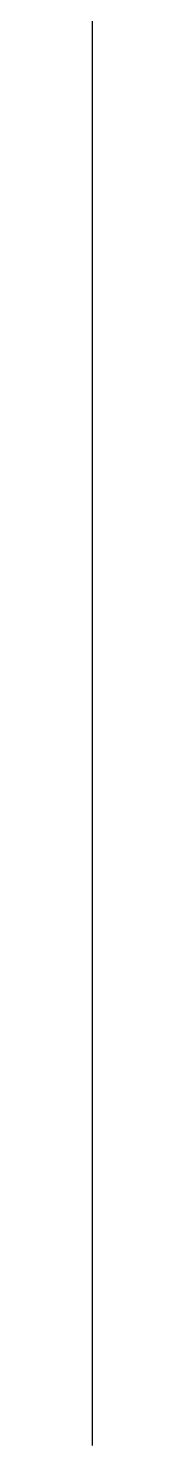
# Model space of a CAD drawing. Header units: millimetres. Extents: x 226 to 226, y 225 to 225.00000868.
import ezdxf

# ---------------------------------------------------------------- set-up
doc = ezdxf.new("R2010")
doc.units = ezdxf.units.MM
doc.layers.add('Layer_0', color=7, linetype='CONTINUOUS')

msp = doc.modelspace()

# ---------------------------------------------------------------- linework, layer by layer
at = {"layer": 'Layer_0', "color": 7, "linetype": 'Continuous'}
msp.add_ellipse((148.5, 225), major_axis=(77.5, 0), ratio=0.580645, start_param=0, end_param=6.283186, dxfattribs=at)

doc.saveas('drawing.dxf')
